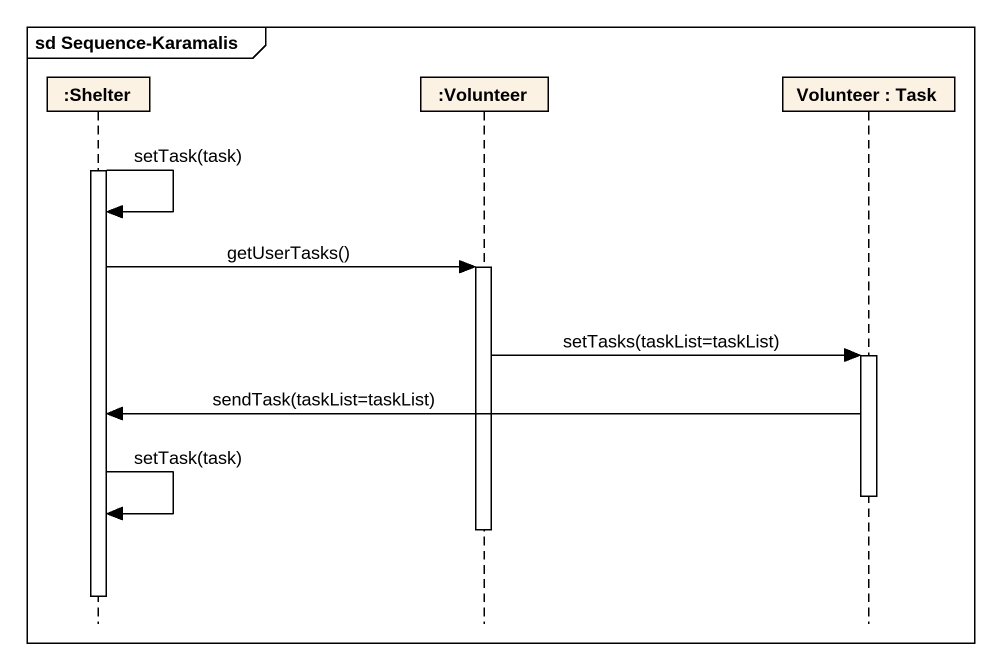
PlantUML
@startuml
mainframe sd Sequence-Karamalis
hide footbox
participant ":Shelter" as Shelter
participant ":Volunteer" as Volunteer
participant "Volunteer : Task" as Volunteer_2

activate Shelter
Shelter -> Shelter : setTask(task)
Shelter -> Volunteer : getUserTasks()
activate Volunteer
Volunteer -> Volunteer_2 : setTasks(taskList=taskList)
activate Volunteer_2
Volunteer_2 -> Shelter : sendTask(taskList=taskList)
deactivate Volunteer_2
Shelter -> Shelter : setTask(task)
deactivate Volunteer
deactivate Shelter
@enduml
